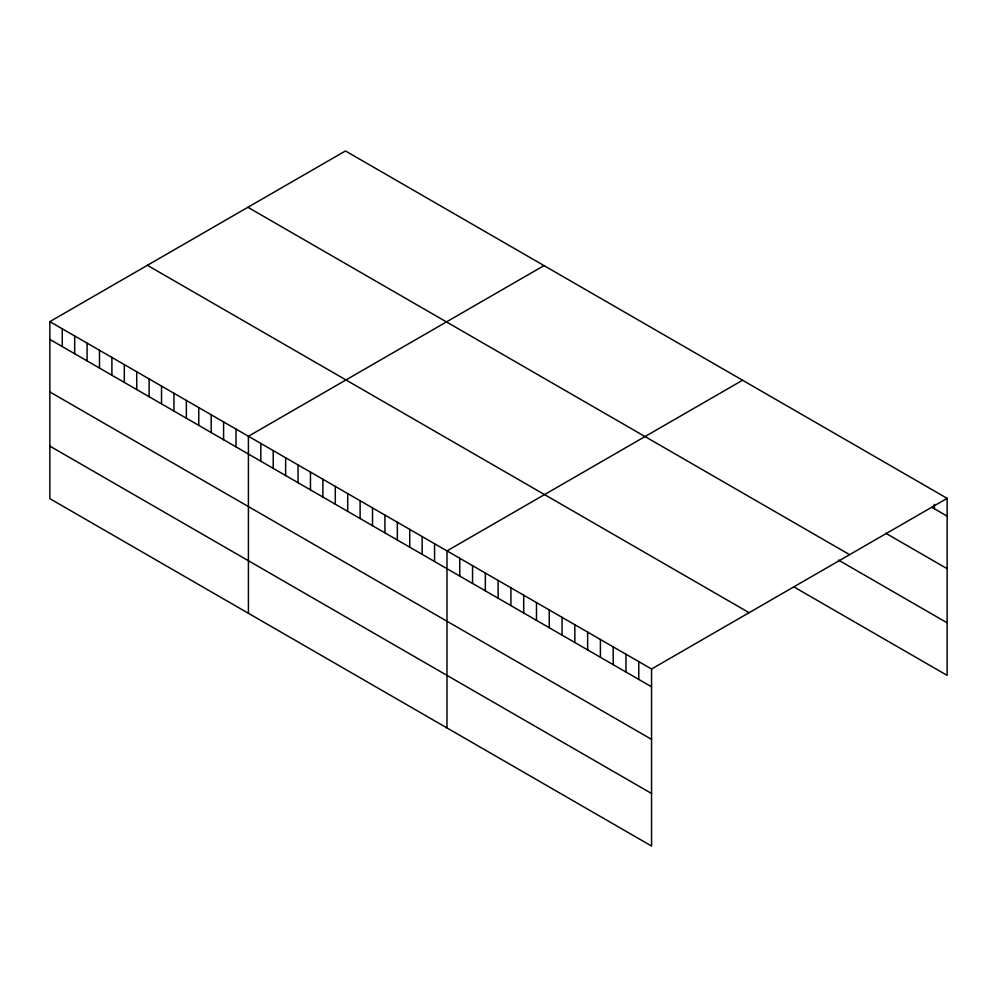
<?xml version="1.0" encoding="UTF-8"?>
<svg xmlns="http://www.w3.org/2000/svg" width="997" height="997" viewBox="0 0 997 997"><rect width="100%" height="100%" fill="white"/><g stroke="black" fill="none" stroke-linecap="round" stroke-linejoin="round"><path stroke-width="1.5" d="M49.85 321.62L651.552 669.012L651.552 846.042L49.85 498.65L49.85 321.62L345.448 150.958L947.15 498.35L947.15 675.38L793.712 586.797M544.001 265.601L248.415 436.262L248.415 613.28M742.566 380.243L446.98 550.905L446.98 727.922M651.552 669.012L947.15 498.35M931.809 507.274L947.15 516.134M885.772 533.245L947.15 568.689M247.892 207.276L849.606 554.668M838.465 560.077L947.15 622.826M147.394 265.302L749.108 612.694M49.85 339.404L651.552 686.796M49.85 391.946L651.552 739.338M49.85 446.095L651.552 793.487M934.363 504.308L934.363 508.744M638.765 661.634L638.765 679.406M625.979 654.244L625.979 672.028M613.192 646.866L613.192 664.65M600.418 639.488L600.418 657.26M587.632 632.098L587.632 649.882M574.845 624.72L574.845 642.492M562.059 617.342L562.059 635.114M549.272 609.952L549.272 627.736M536.486 602.574L536.486 620.346M523.699 595.197L523.699 612.968M510.913 587.806L510.913 605.59M498.126 580.428L498.126 598.2M485.34 573.051L485.34 590.822M472.553 565.66L472.553 583.444M459.767 558.283L459.767 576.054M434.567 543.739L434.567 561.51M422.155 536.573L422.155 554.344M409.742 529.407L409.742 547.179M397.342 522.241L397.342 540.013M384.929 515.075L384.929 532.847M372.517 507.909L372.517 525.693M360.104 500.743L360.104 518.527M347.691 493.577L347.691 511.361M335.291 486.411L335.291 504.195M322.878 479.245L322.878 497.029M310.466 472.08L310.466 489.863M298.053 464.914L298.053 482.698M285.641 457.76L285.641 475.532M273.228 450.594L273.228 468.366M260.828 443.428L260.828 461.2M236.002 429.096L236.002 446.868M223.59 421.93L223.59 439.702M211.177 414.764L211.177 432.548M198.777 407.599L198.777 425.383M186.364 400.433L186.364 418.217M173.952 393.267L173.952 411.051M161.539 386.101L161.539 403.885M149.126 378.935L149.126 396.719M136.726 371.769L136.726 389.553M124.313 364.615L124.313 382.387M111.901 357.449L111.901 375.221M99.488 350.283L99.488 368.055M87.075 343.118L87.075 360.889M74.675 335.952L74.675 353.723M62.263 328.786L62.263 346.557"/></g></svg>
